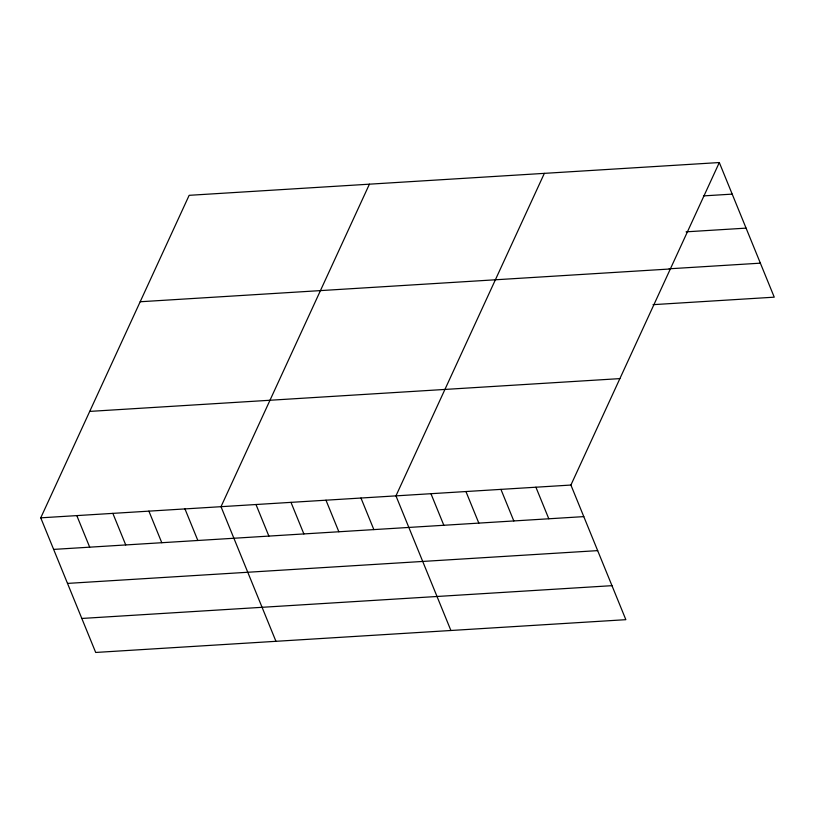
<?xml version="1.0" encoding="UTF-8"?>
<svg xmlns="http://www.w3.org/2000/svg" width="815" height="815" viewBox="0 0 815 815"><rect width="100%" height="100%" fill="white"/><g stroke="black" fill="none" stroke-linecap="round" stroke-linejoin="round"><path stroke-width="1.22" d="M719.309 162.542L570.908 485.047L625.849 619.675L95.691 652.458L40.75 517.831L189.151 195.325L719.309 162.542L774.25 297.169L653.029 304.667M369.409 184.18L221.008 506.686L275.949 641.313M544.359 173.361L395.958 495.866L450.899 630.494M703.457 195.895L732.196 194.123M686.087 231.837L746.071 228.129M669.146 268.807L760.375 263.163M140.18 301.754L670.337 268.97M89.721 411.402L619.879 378.618M40.75 517.831L570.908 485.047M53.637 549.402L583.795 516.618M67.513 583.408L597.67 550.624M81.816 618.453L611.973 585.669M535.913 487.207L548.801 518.778M500.93 489.377L513.817 520.948M465.936 491.537L478.823 523.108M430.952 493.696L443.829 525.278M360.964 498.026L373.851 529.597M325.98 500.196L338.857 531.767M290.986 502.356L303.873 533.927M255.992 504.516L268.879 536.097M184.954 508.906L197.841 540.488M148.9 511.137L161.788 542.719M112.847 513.369L125.734 544.94M76.804 515.6L89.691 547.171"/></g></svg>
